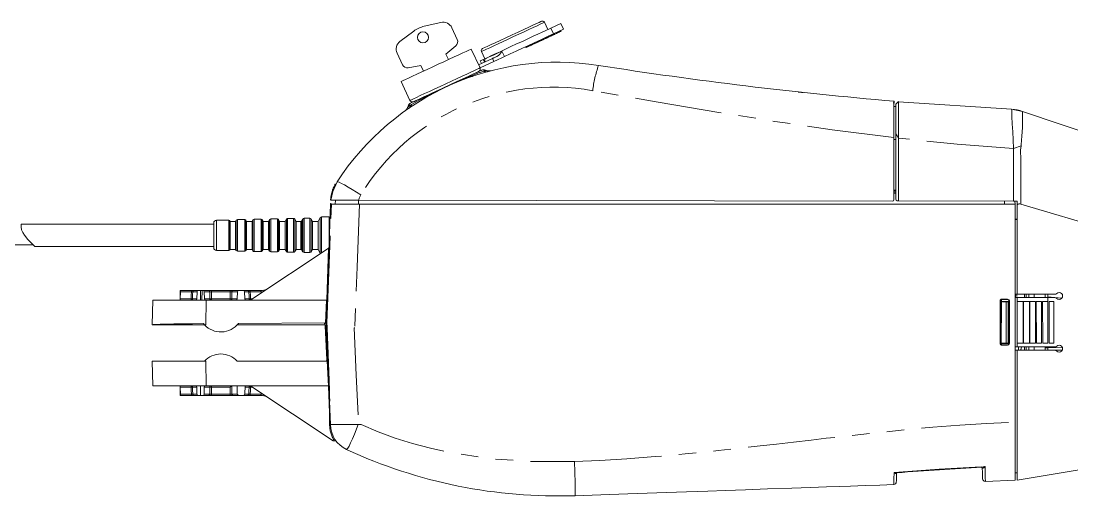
# Model space of a CAD drawing. Header units: millimetres. Extents: x 2 to 603, y 5 to 415.
# Drawn here: x 118.4 to 194.9, y 137.9 to 172.5 of the extents above; entities that cross this region are included whole.
import ezdxf

# ---------------------------------------------------------------- set-up
doc = ezdxf.new("R2010")
doc.units = ezdxf.units.MM
doc.linetypes.add('SLD-Durchgehend', pattern=[0])
doc.linetypes.add('SLD-Phantom', pattern=[12.7, 6.35, -1.27, 1.27, -1.27, 1.27, -1.27])

msp = doc.modelspace()

# ---------------------------------------------------------------- linework, layer by layer
at = {"color": 7, "linetype": 'SLD-Durchgehend', "lineweight": 15}
for p, q in [((147.7666, 172.134), (148.9923, 172.415)), ((156.775, 171.9007), (156.5308, 172.4268)), ((157.7192, 172.3388), (156.9991, 172.0047)), ((157.7192, 172.3388), (157.9128, 171.9215)), ((146.0074, 171.03), (147.0134, 171.7845)), ((149.7837, 172.0273), (150.1747, 171.1847)), ((156.9244, 171.3968), (156.8991, 171.4512)), ((156.938, 171.4692), (156.9632, 171.4148)), ((157.181, 171.5158), (157.1557, 171.5702)), ((157.1927, 171.5874), (157.9128, 171.9215)), ((157.1946, 171.5883), (157.2198, 171.5338)), ((157.4375, 171.6349), (157.4123, 171.6893)), ((157.5466, 171.6855), (157.5213, 171.7399)), ((157.6299, 171.7241), (157.6047, 171.7786)), ((157.739, 171.7747), (157.7137, 171.8292)), ((150.0683, 170.7094), (149.3506, 170.1095)), ((155.385, 170.6825), (155.3597, 170.7369)), ((155.3986, 170.755), (155.4238, 170.7005)), ((155.6415, 170.8015), (155.6163, 170.856)), ((155.6551, 170.874), (155.6804, 170.8196)), ((155.8981, 170.9206), (155.8728, 170.975)), ((155.9117, 170.9931), (155.937, 170.9386)), ((156.1547, 171.0396), (156.1294, 171.0941)), ((156.1683, 171.1121), (156.1935, 171.0577)), ((156.4112, 171.1587), (156.386, 171.2131)), ((156.4248, 171.2311), (156.4501, 171.1767)), ((156.6678, 171.2777), (156.6426, 171.3322)), ((156.668, 171.2778), (156.7067, 171.2958)), ((156.6814, 171.3502), (156.7067, 171.2958)), ((156.9246, 171.3969), (156.9632, 171.4148)), ((146.1834, 169.3328), (145.7924, 170.1754)), ((149.3506, 170.1095), (149.5358, 169.7104)), ((151.8346, 169.1013), (151.1948, 170.4801)), ((151.9408, 170.2971), (152.185, 169.771)), ((155.142, 170.6359), (155.1673, 170.5815)), ((147.5364, 169.2678), (146.6149, 169.1071)), ((147.7216, 168.8686), (147.5364, 169.2678)), ((152.7445, 169.7881), (151.7336, 169.319)), ((152.8455, 169.5704), (151.8346, 169.1013)), ((151.8493, 169.6153), (151.9419, 169.4157)), ((152.7445, 169.7881), (152.7453, 169.7885)), ((152.7445, 169.7881), (152.8455, 169.5704)), ((152.8463, 169.5708), (152.7453, 169.7885)), ((152.8455, 169.5704), (152.8463, 169.5708)), ((152.2972, 168.9244), (152.2467, 168.9429)), ((146.0969, 168.1148), (146.7366, 166.736)), ((146.5915, 166.319), (146.5583, 166.2284)), ((181.9452, 166.5264), (181.9622, 166.6758)), ((181.9845, 166.2809), (182.1185, 166.2832)), ((181.9853, 166.6828), (181.985, 166.534)), ((182.1185, 166.4713), (182.3201, 166.6449)), ((182.1185, 164.307), (182.1185, 166.4711)), ((182.3189, 166.6437), (182.3199, 166.6437)), ((182.3197, 166.6437), (182.3194, 166.6437)), ((182.323, 166.6464), (182.3196, 166.6435)), ((182.3202, 166.6436), (190.548, 166.0876)), ((191.3496, 165.9333), (190.5484, 166.0876)), ((190.5485, 166.0876), (190.5485, 166.0876)), ((182.1185, 159.5316), (182.1185, 164.307)), ((141.1537, 160.2488), (141.111, 160.2489)), ((141.3321, 160.6345), (141.2865, 160.6346)), ((182.1185, 159.9896), (181.9725, 159.9896)), ((181.9727, 160.0858), (182.1185, 160.0858)), ((181.9728, 160.171), (182.1185, 160.1748)), ((181.9729, 160.2042), (182.1185, 160.203)), ((182.0251, 160.2038), (181.9785, 160.1712)), ((140.9385, 158.6131), (140.9385, 159.2195)), ((140.9385, 159.2195), (140.9988, 159.2195)), ((141.3185, 159.473), (141.2985, 159.1858)), ((181.8713, 159.3955), (143.0098, 159.4698)), ((190.6872, 159.3872), (182.3185, 159.4311)), ((190.0421, 159.3906), (190.0422, 159.1858)), ((190.9585, 159.3858), (190.6872, 159.3872)), ((190.7844, 159.3867), (190.7985, 159.1858)), ((190.9585, 159.1317), (190.9585, 159.3858)), ((140.6559, 150.5214), (140.9585, 159.1858)), ((141.0082, 159.1858), (140.9585, 159.1858)), ((141.0082, 159.1858), (143.0476, 159.1858)), ((143.0476, 159.1858), (190.7985, 159.1858)), ((190.7985, 159.1858), (190.7985, 143.3002)), ((190.9585, 159.1317), (190.9585, 152.6133)), ((132.4385, 157.7258), (118.4186, 157.7258)), ((132.4385, 156.0058), (132.4385, 157.8058)), ((133.5345, 158.0058), (132.6385, 158.0058)), ((133.6385, 157.9258), (133.6211, 157.9558)), ((134.0385, 157.9258), (133.6385, 157.9258)), ((133.6385, 157.9258), (133.6385, 156.9058)), ((133.6385, 157.9258), (133.6385, 156.924)), ((134.0847, 158.0058), (134.0385, 157.9258)), ((134.0385, 157.9258), (134.0385, 156.9058)), ((134.0385, 157.9258), (134.0385, 156.924)), ((134.7057, 158.0558), (134.1713, 158.0558)), ((134.8385, 157.9258), (134.7923, 158.0058)), ((135.2385, 157.9258), (134.8385, 157.9258)), ((134.8385, 157.9258), (134.8385, 156.9058)), ((134.8385, 157.9258), (134.8385, 156.924)), ((135.302, 158.0358), (135.2385, 157.9258)), ((135.2385, 157.9258), (135.2385, 156.9058)), ((135.2385, 157.9258), (135.2385, 156.924)), ((135.8884, 158.0858), (135.3886, 158.0858)), ((136.0385, 157.9258), (135.975, 158.0358)), ((136.4385, 157.9258), (136.0385, 157.9258)), ((136.0385, 157.9258), (136.0385, 156.9058)), ((136.0385, 157.9258), (136.0385, 156.924)), ((136.5135, 158.0558), (136.4385, 157.9258)), ((136.4385, 157.9258), (136.4385, 156.9058)), ((136.4385, 157.9258), (136.4385, 156.924)), ((137.0768, 158.1058), (136.6001, 158.1058)), ((137.2385, 157.9258), (137.1634, 158.0558)), ((137.6385, 157.9258), (137.2385, 157.9258)), ((137.2385, 157.9258), (137.2385, 156.9058)), ((137.2385, 157.9258), (137.2385, 156.924)), ((137.7308, 158.0858), (137.6385, 157.9258)), ((137.6385, 157.9258), (137.6385, 156.9058)), ((137.6385, 157.9258), (137.6385, 156.924)), ((138.2595, 158.1358), (137.8174, 158.1358)), ((138.4385, 157.9258), (138.3461, 158.0858)), ((138.7807, 157.9258), (138.4385, 157.9258)), ((138.4385, 157.9258), (138.4385, 156.9058)), ((138.4385, 157.9258), (138.4385, 156.924)), ((138.9366, 158.0958), (138.8673, 157.9758)), ((139.4537, 158.1458), (139.0232, 158.1458)), ((139.6385, 157.9258), (139.5403, 158.0958)), ((140.0385, 157.9258), (139.6385, 157.9258)), ((139.6385, 157.9258), (139.6385, 156.9058)), ((139.6385, 157.9258), (139.6385, 156.924)), ((140.2001, 158.2058), (140.0385, 157.9258)), ((140.0385, 157.9258), (140.0385, 156.9058)), ((140.0385, 157.9258), (140.0385, 156.924)), ((140.8385, 158.2558), (140.2867, 158.2558)), ((140.8385, 158.2558), (140.8385, 156.9058)), ((140.8385, 158.2558), (140.8385, 156.9299)), ((140.9242, 158.2058), (140.8385, 158.2058)), ((190.7985, 158.0864), (190.9585, 158.0892)), ((133.6385, 156.924), (133.6385, 155.8858)), ((133.6385, 156.9058), (133.6385, 155.8858)), ((134.0385, 156.924), (134.0385, 155.8858)), ((134.0385, 156.9058), (134.0385, 155.8858)), ((134.8385, 156.924), (134.8385, 155.8858)), ((134.8385, 156.9058), (134.8385, 155.8858)), ((135.2385, 156.924), (135.2385, 155.8858)), ((135.2385, 156.9058), (135.2385, 155.8858)), ((136.0385, 156.924), (136.0385, 155.8858)), ((136.0385, 156.9058), (136.0385, 155.8858)), ((136.4385, 156.924), (136.4385, 155.8858)), ((136.4385, 156.9058), (136.4385, 155.8858)), ((137.2385, 156.924), (137.2385, 155.8858)), ((137.2385, 156.9058), (137.2385, 155.8858)), ((137.6385, 156.924), (137.6385, 155.8858)), ((137.6385, 156.9058), (137.6385, 155.8858)), ((138.4385, 156.924), (138.4385, 155.8858)), ((138.4385, 156.9058), (138.4385, 155.8858)), ((139.6385, 156.924), (139.6385, 155.8858)), ((139.6385, 156.9058), (139.6385, 155.8858)), ((140.0385, 156.924), (140.0385, 155.8858)), ((140.0385, 156.9058), (140.0385, 155.8858)), ((140.8385, 156.9299), (140.8385, 156.0235)), ((140.8385, 156.9058), (140.8385, 156.0235)), ((117.4385, 156.2058), (119.29, 156.2058)), ((119.4126, 156.0858), (132.4385, 156.0858)), ((132.6385, 155.8058), (133.5345, 155.8058)), ((133.6211, 155.8558), (133.6385, 155.8858)), ((133.6385, 155.8858), (134.0385, 155.8858)), ((134.0385, 155.8858), (134.0847, 155.8058)), ((134.1713, 155.7558), (134.7057, 155.7558)), ((134.7923, 155.8058), (134.8385, 155.8858)), ((134.8385, 155.8858), (135.2385, 155.8858)), ((135.2234, 152.2659), (140.7857, 155.9566)), ((135.2385, 155.8858), (135.302, 155.7758)), ((135.3886, 155.7258), (135.8884, 155.7258)), ((135.975, 155.7758), (136.0385, 155.8858)), ((136.0385, 155.8858), (136.4385, 155.8858)), ((136.4385, 155.8858), (136.5135, 155.7558)), ((136.6001, 155.7058), (137.0768, 155.7058)), ((137.1634, 155.7558), (137.2385, 155.8858)), ((137.2385, 155.8858), (137.6385, 155.8858)), ((137.6385, 155.8858), (137.7308, 155.7258)), ((137.8174, 155.6758), (138.2595, 155.6758)), ((138.3461, 155.7258), (138.4385, 155.8858)), ((138.4385, 155.8858), (138.7807, 155.8858)), ((138.8673, 155.8358), (138.9366, 155.7158)), ((139.0232, 155.6658), (139.4537, 155.6658)), ((139.5403, 155.7158), (139.6385, 155.8858)), ((139.6385, 155.8858), (140.0385, 155.8858)), ((140.0385, 155.8858), (140.2001, 155.6058)), ((130.0082, 152.8858), (129.9899, 152.1858)), ((130.0082, 152.8858), (130.0154, 152.8858)), ((130.0215, 152.7884), (130.0096, 152.2832)), ((130.0154, 152.8858), (130.8122, 152.8858)), ((131.0087, 152.8858), (130.8122, 152.8858)), ((131.0087, 152.8858), (131.3042, 152.8858)), ((131.2081, 152.2832), (131.2255, 152.7884)), ((131.309, 152.8858), (131.4833, 152.8858)), ((131.4833, 152.8858), (131.5909, 152.8858)), ((131.5909, 152.8858), (131.5821, 152.1858)), ((131.5909, 152.8858), (131.6635, 152.8858)), ((131.6635, 152.8858), (132.0633, 152.8858)), ((131.7587, 152.2832), (131.7532, 152.7884)), ((132.3025, 152.8858), (132.0633, 152.8858)), ((132.3025, 152.8858), (133.6144, 152.8858)), ((133.8537, 152.8858), (133.6144, 152.8858)), ((133.8537, 152.8858), (134.2534, 152.8858)), ((134.1583, 152.2832), (134.1638, 152.7884)), ((134.2534, 152.8858), (134.6092, 152.8858)), ((134.629, 152.8858), (134.9082, 152.8858)), ((134.7102, 152.2832), (134.6928, 152.7884)), ((135.1047, 152.8858), (134.9082, 152.8858)), ((135.1047, 152.8858), (135.881, 152.8858)), ((136.2798, 152.9688), (136.288, 152.9723)), ((190.7985, 152.6133), (190.9585, 152.6133)), ((190.9585, 152.3733), (190.7985, 152.3733)), ((190.8385, 152.3757), (190.8385, 152.6308)), ((190.9385, 152.5685), (190.9385, 152.4605)), ((193.7021, 152.6133), (190.9585, 152.6133)), ((190.9585, 152.3733), (190.9585, 152.0811)), ((190.9585, 152.3733), (193.7021, 152.3733)), ((191.4985, 152.3868), (191.4985, 152.636)), ((191.5985, 152.6236), (191.5985, 152.3932)), ((191.5985, 152.3733), (191.7985, 152.3733)), ((191.7985, 152.6133), (191.7985, 152.3733)), ((192.1985, 152.3733), (192.1985, 152.6133)), ((193.1985, 152.6133), (193.1985, 149.3666)), ((193.6964, 152.3733), (193.1985, 152.4149)), ((194.2051, 152.3308), (193.7074, 152.3724)), ((128.0056, 152.1858), (127.9585, 150.3858)), ((131.8845, 152.1858), (128.0056, 152.1858)), ((140.6175, 152.1858), (131.8845, 152.1858)), ((189.7385, 152.1258), (189.709, 152.126)), ((189.7385, 152.1258), (189.7385, 149.0258)), ((189.8001, 152.0836), (189.7887, 149.0361)), ((189.8184, 152.0832), (189.8001, 152.0836)), ((189.8001, 152.0836), (189.8061, 152.0776)), ((189.8184, 152.222), (189.8184, 152.0832)), ((189.8184, 152.0832), (190.3162, 152.0829)), ((190.2585, 152.2258), (189.8385, 152.2258)), ((190.1585, 152.0654), (190.2987, 152.0654)), ((190.1585, 149.0539), (190.1585, 152.0654)), ((190.3162, 152.0829), (190.2987, 152.0654)), ((190.3162, 152.0829), (190.3273, 149.037)), ((190.3585, 149.0258), (190.3585, 152.1258)), ((190.9585, 152.0811), (191.4031, 152.0837)), ((190.9585, 152.0811), (191.3985, 152.0819)), ((190.9585, 152.0811), (190.9585, 149.0563)), ((191.3985, 152.0819), (191.4031, 152.0837)), ((191.3985, 152.0819), (191.3985, 149.0555)), ((191.4206, 152.0838), (191.8433, 152.0846)), ((191.8433, 152.0846), (191.8478, 152.0864)), ((191.8433, 152.0846), (191.8433, 149.0527)), ((191.883, 152.0866), (192.2882, 152.0873)), ((192.2882, 152.0873), (192.2925, 152.089)), ((192.2882, 152.0873), (192.2882, 149.05)), ((192.3457, 152.0893), (192.733, 152.09)), ((192.733, 152.09), (192.7371, 152.0917)), ((192.733, 152.09), (192.733, 149.0472)), ((192.8085, 152.0921), (193.1779, 152.0927)), ((193.1779, 152.0927), (193.1779, 152.0943)), ((193.1779, 152.0927), (193.1779, 149.0445)), ((193.2756, 152.0949), (193.6179, 152.0955)), ((193.6179, 152.0955), (193.6243, 152.0969)), ((193.6179, 152.0955), (193.6179, 149.0417)), ((131.7692, 150.3858), (127.9585, 150.3858)), ((131.7692, 150.3858), (131.6902, 150.4779)), ((131.8703, 150.3858), (131.7692, 150.3858)), ((140.5445, 150.3858), (134.1477, 150.3858)), ((140.527, 150.5267), (134.2378, 150.492)), ((140.6742, 147.8474), (140.5618, 150.3031)), ((140.6741, 147.8504), (140.5631, 150.2911)), ((140.6091, 150.4846), (140.5856, 150.5082)), ((140.6091, 150.4846), (140.6107, 150.5273)), ((140.6107, 150.5273), (140.6561, 150.5273)), ((140.7452, 147.8504), (140.6271, 150.4318)), ((140.6421, 150.1274), (140.6559, 150.5214)), ((140.6427, 150.1274), (140.6421, 150.1274)), ((140.8817, 144.8238), (140.6427, 150.1274)), ((140.8817, 144.8238), (140.6559, 150.5214)), ((140.6559, 150.5214), (140.6827, 150.5214)), ((140.707, 150.1649), (140.7084, 150.1349)), ((142.6693, 150.1649), (142.7132, 150.1649)), ((189.7937, 149.0411), (189.7887, 149.0361)), ((189.7887, 149.0361), (189.8184, 149.0367)), ((190.3273, 149.037), (189.8184, 149.0367)), ((189.8184, 149.0367), (189.8184, 148.9296)), ((189.8385, 148.9258), (190.2585, 148.9258)), ((189.8385, 148.8968), (190.2585, 148.8977)), ((190.3104, 149.0539), (190.1585, 149.0539)), ((190.2585, 148.9258), (190.2585, 148.8977)), ((190.3273, 149.037), (190.3104, 149.0539)), ((190.7985, 148.7733), (190.9585, 148.7733)), ((190.9585, 148.5333), (190.7985, 148.5333)), ((190.9585, 149.0563), (190.9585, 148.7733)), ((190.9585, 149.0563), (191.4031, 149.0536)), ((190.9585, 149.0563), (191.3985, 149.0555)), ((193.7021, 148.7733), (190.9585, 148.7733)), ((190.9585, 148.5333), (190.9585, 143.3064)), ((190.9585, 148.5333), (193.7021, 148.5333)), ((191.0432, 148.5231), (191.0432, 148.7688)), ((191.2368, 148.6626), (191.2652, 148.7733)), ((191.3985, 149.0555), (191.4031, 149.0536)), ((191.4234, 149.0535), (191.8477, 149.0509)), ((191.4234, 149.0535), (191.8433, 149.0527)), ((191.4985, 148.5311), (191.4985, 148.7734)), ((191.5985, 148.7716), (191.5985, 148.5315)), ((191.7985, 148.7733), (191.7985, 148.5333)), ((191.8433, 149.0527), (191.8477, 149.0509)), ((191.8885, 149.0507), (192.2924, 149.0483)), ((191.8885, 149.0507), (192.2882, 149.05)), ((192.1985, 148.5333), (192.1985, 148.7733)), ((192.2882, 149.05), (192.2924, 149.0483)), ((192.3537, 149.0479), (192.737, 149.0456)), ((192.3537, 149.0479), (192.733, 149.0472)), ((192.733, 149.0472), (192.737, 149.0456)), ((192.819, 149.0451), (193.1779, 149.043)), ((192.819, 149.0451), (193.1779, 149.0445)), ((193.1779, 149.0445), (193.1779, 149.043)), ((193.1985, 148.7267), (193.1985, 148.7698)), ((194.2541, 148.7342), (193.1985, 148.7158)), ((193.1985, 148.7267), (193.1985, 148.5333)), ((193.2884, 149.0423), (193.624, 149.0403)), ((193.2884, 149.0423), (193.6179, 149.0417)), ((193.6179, 149.0417), (193.624, 149.0403)), ((127.9585, 147.7458), (128.0056, 145.9458)), ((131.7692, 147.7458), (127.9585, 147.7458)), ((131.8703, 147.7458), (131.7692, 147.7458)), ((140.6451, 147.7458), (134.1477, 147.7458)), ((140.7072, 147.7673), (140.7275, 147.7889)), ((131.8845, 145.9458), (128.0056, 145.9458)), ((129.9899, 145.9458), (130.0082, 145.2458)), ((130.0102, 145.8484), (130.022, 145.3432)), ((131.2212, 145.3432), (131.2038, 145.8484)), ((131.7559, 145.8484), (131.7511, 145.3432)), ((140.7355, 145.9458), (131.8845, 145.9458)), ((134.155, 145.9458), (134.1616, 145.3432)), ((134.7204, 145.9458), (134.6997, 145.3432)), ((135.2275, 145.8629), (141.1311, 141.9458)), ((130.0082, 145.2458), (130.0157, 145.2458)), ((130.8132, 145.2458), (130.0157, 145.2458)), ((130.8132, 145.2458), (131.0096, 145.2458)), ((131.2849, 145.2458), (131.0096, 145.2458)), ((131.3046, 145.2458), (131.4833, 145.2458)), ((131.4833, 145.2458), (131.6658, 145.2458)), ((132.0683, 145.2458), (131.6658, 145.2458)), ((132.0683, 145.2458), (132.3071, 145.2458)), ((133.6098, 145.2458), (132.3071, 145.2458)), ((133.6098, 145.2458), (133.8486, 145.2458)), ((134.2513, 145.2458), (133.8486, 145.2458)), ((134.2513, 145.2458), (134.6162, 145.2458)), ((134.9073, 145.2458), (134.6192, 145.2458)), ((134.9073, 145.2458), (135.1037, 145.2458)), ((135.881, 145.2458), (135.1037, 145.2458)), ((136.288, 145.1593), (136.2798, 145.1629)), ((140.9585, 143.1189), (140.8817, 144.8238)), ((140.8868, 144.8189), (140.8817, 144.8238)), ((190.7985, 143.3002), (190.7985, 139.0602)), ((190.9585, 143.3479), (190.9792, 143.3474)), ((190.9739, 143.3369), (190.9585, 143.3373)), ((190.9585, 143.3064), (190.9585, 139.0658)), ((142.9823, 143.1189), (140.9585, 143.1189)), ((142.9823, 143.1189), (143.1737, 143.1189)), ((141.1311, 141.9458), (141.2239, 141.9458)), ((141.3082, 141.9458), (141.2239, 141.9458)), ((190.7985, 139.6032), (190.9585, 139.6004)), ((190.9585, 139.0658), (195.6252, 139.8556)), ((190.7985, 139.0602), (188.6397, 138.9848))]:
    msp.add_line(p, q, dxfattribs=at)
at = {"color": 7, "linetype": 'SLD-Phantom', "lineweight": 0}
for p, q in [((157.1927, 171.5874), (156.9991, 172.0047)), ((153.4352, 170.329), (153.6204, 169.9299)), ((152.162, 169.5178), (152.0778, 169.6992)), ((181.9799, 163.8762), (182.1185, 163.8768)), ((191.238, 163.4334), (190.6922, 163.2243)), ((141.1277, 160.176), (141.0855, 160.1761)), ((141.3003, 160.5752), (141.2553, 160.5753)), ((142.988, 159.4698), (142.9883, 159.1858)), ((132.6385, 158.0058), (132.6385, 155.8058)), ((133.5345, 155.8058), (133.5345, 158.0058)), ((133.6211, 157.9558), (133.6211, 156.9058)), ((133.6211, 157.9558), (133.6211, 156.9245)), ((134.0847, 155.8058), (134.0847, 158.0058)), ((134.1713, 158.0558), (134.1713, 155.7558)), ((134.7057, 155.7558), (134.7057, 158.0558)), ((134.7923, 158.0058), (134.7923, 156.9058)), ((134.7923, 158.0058), (134.7923, 156.9254)), ((135.302, 155.7758), (135.302, 158.0358)), ((135.3886, 158.0858), (135.3886, 155.7258)), ((135.8884, 155.7258), (135.8884, 158.0858)), ((135.975, 158.0358), (135.975, 156.9058)), ((135.975, 158.0358), (135.975, 156.9259)), ((136.5135, 155.7558), (136.5135, 158.0558)), ((136.6001, 158.1058), (136.6001, 155.7058)), ((137.0768, 155.7058), (137.0768, 158.1058)), ((137.1634, 158.0558), (137.1634, 156.9058)), ((137.1634, 158.0558), (137.1634, 156.9263)), ((137.7308, 155.7258), (137.7308, 158.0858)), ((137.8174, 158.1358), (137.8174, 155.6758)), ((138.2595, 155.6758), (138.2595, 158.1358)), ((138.3461, 158.0858), (138.3461, 156.9058)), ((138.3461, 158.0858), (138.3461, 156.9268)), ((138.7807, 156.9058), (138.7807, 157.9258)), ((138.7807, 156.924), (138.7807, 157.9258)), ((138.8673, 157.9758), (138.8673, 156.9058)), ((138.8673, 157.9758), (138.8673, 156.9249)), ((138.9366, 155.7158), (138.9366, 158.0958)), ((139.0232, 158.1458), (139.0232, 155.6658)), ((139.4537, 155.6658), (139.4537, 158.1458)), ((139.5403, 158.0958), (139.5403, 156.9058)), ((139.5403, 158.0958), (139.5403, 156.927)), ((140.2001, 155.6058), (140.2001, 158.2058)), ((140.2867, 158.2558), (140.2867, 155.6256)), ((190.7985, 158.0513), (190.9585, 158.0512)), ((133.6211, 156.9245), (133.6211, 155.8558)), ((133.6211, 156.9058), (133.6211, 155.8558)), ((134.7923, 156.9254), (134.7923, 155.8058)), ((134.7923, 156.9058), (134.7923, 155.8058)), ((135.975, 156.9259), (135.975, 155.7758)), ((135.975, 156.9058), (135.975, 155.7758)), ((137.1634, 156.9263), (137.1634, 155.7558)), ((137.1634, 156.9058), (137.1634, 155.7558)), ((138.3461, 156.9268), (138.3461, 155.7258)), ((138.3461, 156.9058), (138.3461, 155.7258)), ((138.7807, 155.8858), (138.7807, 156.924)), ((138.7807, 155.8858), (138.7807, 156.9058)), ((138.8673, 156.9249), (138.8673, 155.8358)), ((138.8673, 156.9058), (138.8673, 155.8358)), ((139.5403, 156.927), (139.5403, 155.7158)), ((139.5403, 156.9058), (139.5403, 155.7158)), ((140.6765, 152.2051), (140.8082, 155.9752)), ((130.8122, 152.7884), (130.0215, 152.7884)), ((130.8122, 152.7884), (130.8122, 152.8858)), ((131.2066, 152.7884), (130.9105, 152.7884)), ((131.4833, 152.8858), (131.4742, 152.1858)), ((132.1498, 152.7884), (131.7532, 152.7884)), ((133.6475, 152.7884), (132.2695, 152.7884)), ((134.1638, 152.7884), (133.7671, 152.7884)), ((135.0065, 152.7884), (134.6993, 152.7884)), ((135.1047, 152.8858), (135.1047, 152.7884)), ((135.881, 152.7884), (135.1047, 152.7884)), ((135.881, 152.8858), (135.881, 152.7884)), ((136.2798, 152.9688), (136.2805, 152.9674)), ((193.002, 152.3733), (193.002, 152.6133)), ((130.0096, 152.2832), (130.8013, 152.2832)), ((130.8013, 152.2832), (130.8013, 152.1858)), ((130.8994, 152.2832), (131.2031, 152.2832)), ((131.7587, 152.2832), (132.1558, 152.2832)), ((131.8845, 152.1858), (131.8703, 150.3858)), ((132.275, 152.2832), (133.6419, 152.2832)), ((133.7611, 152.2832), (134.1583, 152.2832)), ((134.7288, 152.2832), (135.0175, 152.2832)), ((135.1156, 152.2074), (135.1156, 152.2832)), ((135.1156, 152.2832), (135.2494, 152.2832)), ((135.2234, 152.2659), (135.2236, 152.1858)), ((140.5856, 150.5082), (140.6443, 152.1895)), ((189.8385, 152.2258), (189.8385, 152.2551)), ((190.2585, 152.2258), (190.2585, 152.2542)), ((190.3585, 152.1258), (190.3864, 152.126)), ((140.5063, 150.4813), (140.527, 150.5267)), ((140.6271, 150.4318), (140.5631, 150.2911)), ((189.7385, 149.0258), (189.709, 149.026)), ((189.8385, 148.9258), (189.8385, 148.8968)), ((190.3585, 149.0258), (190.3865, 149.026)), ((193.002, 148.7058), (193.0133, 148.7733)), ((193.002, 148.5333), (193.002, 148.7058)), ((194.2429, 148.5506), (193.2234, 148.5333)), ((131.8845, 145.9458), (131.8703, 147.7458)), ((140.6741, 147.8504), (140.7452, 147.8504)), ((140.7899, 145.9297), (140.7072, 147.7673)), ((130.8023, 145.8484), (130.0102, 145.8484)), ((130.8023, 145.9458), (130.8023, 145.8484)), ((131.1852, 145.8484), (130.9004, 145.8484)), ((131.4833, 145.2458), (131.4742, 145.9458)), ((132.1609, 145.8484), (131.7559, 145.8484)), ((133.6371, 145.8484), (132.2798, 145.8484)), ((135.0165, 145.8484), (134.7202, 145.8484)), ((135.1146, 145.8484), (135.1146, 145.9227)), ((135.2494, 145.8484), (135.1146, 145.8484)), ((135.2278, 145.9458), (135.2275, 145.8629)), ((140.8821, 143.9664), (140.7938, 145.9263)), ((130.022, 145.3432), (130.8132, 145.3432)), ((130.8132, 145.2458), (130.8132, 145.3432)), ((130.9114, 145.3432), (131.2157, 145.3432)), ((131.7511, 145.3432), (132.1549, 145.3432)), ((132.2743, 145.3432), (133.6427, 145.3432)), ((133.7621, 145.3432), (134.1616, 145.3432)), ((134.7179, 145.3432), (135.0055, 145.3432)), ((135.1037, 145.3432), (135.1037, 145.2458)), ((135.1037, 145.3432), (135.881, 145.3432)), ((135.881, 145.3432), (135.881, 145.2458)), ((136.2805, 145.1642), (136.2798, 145.1629)), ((140.8821, 143.1235), (140.8821, 143.9664)), ((188.3758, 140.0168), (188.3522, 140.0146))]:
    msp.add_line(p, q, dxfattribs=at)
at = {"color": 7, "linetype": 'SLD-Phantom', "lineweight": 0, "flags": 128}
for points in [[(156.5308, 172.4268), (156.5303, 172.4266), (156.4891, 172.4074), (156.383, 172.3582), (156.2152, 172.2804), (155.9904, 172.1761), (155.7152, 172.0484), (155.3974, 171.9009), (155.0462, 171.7379), (154.6716, 171.5642), (154.2846, 171.3846), (153.8961, 171.2043), (153.5174, 171.0286), (153.1594, 170.8625), (152.8323, 170.7108), (152.5456, 170.5777), (152.3076, 170.4673), (152.125, 170.3826), (152.0031, 170.326), (151.9455, 170.2993), (151.9408, 170.2971)], [(152.0778, 169.6992), (152.1865, 169.7497), (152.3152, 169.8094), (152.4629, 169.8779), (152.6282, 169.9546), (152.8098, 170.0389), (153.0059, 170.1299), (153.215, 170.2269), (153.4352, 170.329)], [(151.8346, 169.1013), (151.8255, 169.0971), (151.7573, 169.0655), (151.6242, 169.0037), (151.4297, 168.9135), (151.1788, 168.7971), (150.8782, 168.6576), (150.5358, 168.4987), (150.1605, 168.3246), (149.7623, 168.1398), (149.3515, 167.9492), (148.939, 167.7578), (148.5356, 167.5707), (148.1519, 167.3926), (147.798, 167.2284), (147.4832, 167.0824), (147.2157, 166.9582), (147.0026, 166.8594), (146.8494, 166.7883), (146.7603, 166.7469), (146.7366, 166.736)], [(152.2467, 168.9429), (152.2365, 168.9382), (152.2059, 168.924), (152.1551, 168.9004), (152.0845, 168.8677)], [(146.8473, 166.4377), (147.292, 166.6858), (147.7315, 166.9212)], [(181.9803, 164.0308), (177.4889, 164.6019), (173.3156, 165.2101), (169.2238, 165.8603), (164.8001, 166.6062), (160.0444, 167.4437)], [(146.8473, 166.4377), (146.7363, 166.3862), (146.6562, 166.349), (146.6077, 166.3265), (146.5915, 166.319)], [(190.692, 163.2243), (190.692, 163.2243), (190.6677, 163.8596), (190.6277, 164.4483), (190.5851, 165.0411), (190.5774, 165.5738), (190.5739, 165.8285), (190.5621, 165.9993), (190.5481, 166.0876), (190.5481, 166.0876)], [(190.6921, 163.2243), (186.5743, 163.5476), (182.3138, 163.9816)], [(191.238, 163.4334), (191.2209, 163.2556), (191.2047, 163.1342), (191.2047, 163.1342)], [(143.1457, 159.8544), (142.5336, 160.2396), (142.2337, 160.4194), (141.9635, 160.5743), (141.7405, 160.6942), (141.5766, 160.7727), (141.4359, 160.8069)], [(143.1457, 159.8544), (143.0396, 159.6114), (143.0098, 159.4698)], [(140.6827, 150.5214), (140.8458, 154.8026), (141.0082, 159.1858)], [(143.0476, 159.1858), (142.8792, 154.5797), (142.7132, 150.1649)], [(130.8013, 152.2832), (130.8068, 152.5377), (130.8122, 152.7884)], [(130.9105, 152.7884), (130.9061, 152.5885), (130.8994, 152.2832)], [(132.1558, 152.2832), (132.1528, 152.5377), (132.1498, 152.7884)], [(132.2695, 152.7884), (132.2702, 152.8076), (132.2722, 152.8259), (132.2753, 152.8427), (132.2794, 152.8574), (132.2844, 152.8695), (132.2901, 152.8785), (132.2962, 152.884), (132.3025, 152.8858)], [(132.2695, 152.7884), (132.2716, 152.5885), (132.275, 152.2832)], [(133.6475, 152.7884), (133.6467, 152.8076), (133.6447, 152.8259), (133.6416, 152.8427), (133.6375, 152.8574), (133.6325, 152.8695), (133.6269, 152.8785), (133.6208, 152.884), (133.6144, 152.8858)], [(133.6419, 152.2832), (133.6441, 152.4831), (133.6475, 152.7884)], [(133.7671, 152.7884), (133.7641, 152.5369), (133.7611, 152.2832)], [(135.0175, 152.2832), (135.0131, 152.4831), (135.0065, 152.7884)], [(135.1047, 152.7884), (135.1101, 152.5377), (135.1156, 152.2832)], [(132.2424, 152.1858), (132.2487, 152.1877), (132.2547, 152.1932), (132.2602, 152.2021), (132.2651, 152.2142), (132.2692, 152.2289), (132.2723, 152.2457), (132.2742, 152.2641), (132.275, 152.2832)], [(133.6745, 152.1858), (133.6683, 152.1877), (133.6623, 152.1932), (133.6567, 152.2021), (133.6518, 152.2142), (133.6477, 152.2289), (133.6447, 152.2457), (133.6427, 152.2641), (133.6419, 152.2832)], [(142.6693, 150.1649), (142.8225, 146.7168), (142.9823, 143.1189)], [(130.8132, 145.3432), (130.8078, 145.5939), (130.8023, 145.8484)], [(130.9004, 145.8484), (130.9047, 145.6485), (130.9114, 145.3432)], [(132.1549, 145.3432), (132.1579, 145.5939), (132.1609, 145.8484)], [(132.2798, 145.8484), (132.279, 145.8676), (132.2771, 145.8859), (132.2741, 145.9027), (132.27, 145.9174), (132.2652, 145.9295), (132.2596, 145.9385), (132.2537, 145.944), (132.2475, 145.9458)], [(132.2798, 145.8484), (132.2776, 145.6485), (132.2743, 145.3432)], [(133.6427, 145.3432), (133.6405, 145.5431), (133.6371, 145.8484)], [(133.7549, 145.9447), (133.7591, 145.5939), (133.7621, 145.3432)], [(135.0055, 145.3432), (135.0099, 145.5431), (135.0165, 145.8484)], [(135.1146, 145.8484), (135.1091, 145.5939), (135.1037, 145.3432)], [(132.3071, 145.2458), (132.3008, 145.2477), (132.2947, 145.2532), (132.2891, 145.2621), (132.2842, 145.2742), (132.2801, 145.2889), (132.277, 145.3057), (132.275, 145.3241), (132.2743, 145.3432)], [(133.6098, 145.2458), (133.6161, 145.2477), (133.6222, 145.2532), (133.6278, 145.2621), (133.6328, 145.2742), (133.6368, 145.2889), (133.6399, 145.3057), (133.6419, 145.3241), (133.6427, 145.3432)], [(158.7116, 140.427), (160.5624, 140.5097), (162.5221, 140.6296), (164.5907, 140.7868), (166.7683, 140.9814), (168.3048, 141.135), (169.1739, 141.2265), (170.1196, 141.3286), (171.1421, 141.4413), (172.2413, 141.5647), (173.4172, 141.6988), (174.6698, 141.8435), (175.9488, 141.9921), (177.0566, 142.1201), (178.7585, 142.314), (180.8317, 142.54), (182.7511, 142.7353), (184.8203, 142.9251), (186.7796, 143.0801), (188.7164, 143.2026), (190.7985, 143.3002)], [(142.9613, 143.1189), (142.6891, 142.4238), (142.5451, 142.0792), (142.415, 141.7862), (142.305, 141.5596), (142.2159, 141.4009), (142.1183, 141.3039), (142.1183, 141.3039)], [(143.1754, 143.1224), (144.411, 142.5986), (145.6667, 142.1372), (146.9277, 141.7395), (148.2251, 141.393), (149.5589, 141.0976), (152.46, 140.6472), (155.511, 140.4237), (158.7116, 140.427)], [(181.9886, 139.6374), (185.2777, 139.8671), (188.614, 140.0701)], [(188.614, 140.0701), (188.6132, 140.069), (188.5375, 139.9815), (188.4757, 139.9371), (188.4381, 139.9318), (188.4195, 139.9472), (188.4152, 139.9575), (188.4118, 139.9813)], [(188.614, 140.0701), (188.617, 139.9543), (188.6279, 139.5213), (188.6356, 139.2035), (188.6391, 139.0411), (188.6397, 138.9848), (188.6397, 138.9848)], [(181.9616, 138.7516), (181.9616, 138.7516), (181.9652, 138.8101), (181.9713, 138.9899), (181.9756, 139.1403), (181.9886, 139.6374)], [(182.1712, 139.584), (182.1668, 139.5596), (182.1627, 139.5517), (182.1421, 139.5383), (182.0988, 139.5468), (182.0303, 139.5952), (181.9894, 139.6364), (181.9886, 139.6374)]]:
    msp.add_lwpolyline(points, dxfattribs=at)
at = {"color": 7, "linetype": 'SLD-Durchgehend', "lineweight": 15, "flags": 128}
for points in [[(156.3184, 172.5046), (156.2727, 172.4834), (156.1415, 172.4226), (155.9399, 172.329), (155.6887, 172.2124), (155.3867, 172.0723), (155.0224, 171.9033), (154.609, 171.7115), (154.1685, 171.5071), (153.728, 171.3027), (153.3146, 171.1109), (152.9503, 170.9419), (152.6483, 170.8018)], [(156.9991, 172.0047), (156.8475, 171.9344), (156.6365, 171.8364), (156.3712, 171.7133), (156.0583, 171.5682), (155.7057, 171.4046), (155.3223, 171.2267), (154.9177, 171.039), (154.5021, 170.8461), (154.086, 170.653), (153.6797, 170.4645), (153.2936, 170.2854), (152.9373, 170.1201), (152.6198, 169.9728), (152.3491, 169.8472), (152.132, 169.7464), (151.974, 169.6731), (151.879, 169.629), (151.8493, 169.6153)], [(153.6204, 169.9299), (154.0409, 170.125), (154.4796, 170.3286), (154.9237, 170.5346), (155.3607, 170.7374), (155.7781, 170.9311), (156.1641, 171.1101), (156.5075, 171.2695), (156.7987, 171.4046), (157.0292, 171.5116), (157.1927, 171.5874)], [(156.9632, 171.4148), (156.9715, 171.4186), (156.9951, 171.4296), (157.0304, 171.446), (157.0721, 171.4653), (157.1138, 171.4846), (157.1491, 171.501)], [(157.1491, 171.501), (157.1727, 171.512), (157.181, 171.5158)], [(157.181, 171.5158), (157.1811, 171.5159), (157.2198, 171.5338)], [(157.2198, 171.5338), (157.2281, 171.5377), (157.2517, 171.5486), (157.287, 171.565), (157.3287, 171.5844), (157.3703, 171.6037), (157.4056, 171.6201), (157.4292, 171.631), (157.4375, 171.6349), (157.4375, 171.6349)], [(157.4375, 171.6349), (157.4377, 171.6349), (157.4794, 171.6543), (157.5147, 171.6707)], [(157.5147, 171.6707), (157.5383, 171.6816), (157.5466, 171.6855)], [(157.5466, 171.6855), (157.5628, 171.693), (157.5981, 171.7093)], [(157.5981, 171.7093), (157.6217, 171.7203), (157.6299, 171.7241)], [(157.6299, 171.7241), (157.6301, 171.7242), (157.6718, 171.7436), (157.7071, 171.7599), (157.7307, 171.7709), (157.739, 171.7747)], [(152.6483, 170.8018), (152.3971, 170.6852), (152.1955, 170.5917), (152.0643, 170.5308), (152.0186, 170.5096)], [(155.3531, 170.6677), (155.3767, 170.6787), (155.385, 170.6825)], [(155.4238, 170.7005), (155.4321, 170.7044), (155.4557, 170.7153), (155.491, 170.7317), (155.5327, 170.751), (155.5743, 170.7704), (155.6096, 170.7868)], [(155.6096, 170.7868), (155.6332, 170.7977), (155.6415, 170.8015)], [(155.6415, 170.8015), (155.6705, 170.815), (155.6804, 170.8196)], [(155.6804, 170.8196), (155.6887, 170.8234), (155.7123, 170.8344), (155.7476, 170.8508), (155.7892, 170.8701), (155.8309, 170.8894), (155.8662, 170.9058)], [(155.8662, 170.9058), (155.8898, 170.9167), (155.8981, 170.9206)], [(155.8981, 170.9206), (155.9271, 170.9341), (155.937, 170.9386)], [(155.937, 170.9386), (155.9452, 170.9425), (155.9688, 170.9534), (156.0042, 170.9698), (156.0458, 170.9891), (156.0875, 171.0085), (156.1228, 171.0248)], [(156.1228, 171.0248), (156.1464, 171.0358), (156.1547, 171.0396)], [(156.1547, 171.0396), (156.1837, 171.0531), (156.1935, 171.0577)], [(156.1935, 171.0577), (156.2018, 171.0615), (156.2254, 171.0725), (156.2607, 171.0888), (156.3024, 171.1082), (156.344, 171.1275), (156.3794, 171.1439)], [(156.3794, 171.1439), (156.403, 171.1548), (156.4112, 171.1587)], [(156.4114, 171.1588), (156.4403, 171.1721), (156.4501, 171.1767)], [(156.4501, 171.1767), (156.4584, 171.1806), (156.482, 171.1915), (156.5173, 171.2079), (156.559, 171.2272), (156.6006, 171.2465), (156.6359, 171.2629)], [(156.6359, 171.2629), (156.6595, 171.2739), (156.6678, 171.2777)], [(156.7067, 171.2958), (156.715, 171.2996), (156.7386, 171.3106), (156.7739, 171.3269), (156.8155, 171.3463), (156.8572, 171.3656), (156.8925, 171.382)], [(156.8925, 171.382), (156.9161, 171.3929), (156.9244, 171.3968)], [(151.1948, 170.4801), (151.1902, 170.478), (151.1325, 170.4512), (151.0105, 170.3946), (150.8272, 170.3096), (150.5874, 170.1983), (150.2974, 170.0637), (149.9645, 169.9093), (149.5975, 169.739), (149.2059, 169.5573), (148.7997, 169.3689), (148.3896, 169.1786), (147.9861, 168.9913), (147.5997, 168.8121), (147.2404, 168.6453), (146.9175, 168.4955), (146.6393, 168.3665), (146.4131, 168.2615), (146.2448, 168.1834), (146.1386, 168.1341), (146.0974, 168.115), (146.0969, 168.1148)], [(152.7453, 169.7885), (152.7796, 169.8044), (152.8155, 169.821), (152.853, 169.8385), (152.892, 169.8565), (152.9322, 169.8752), (152.9736, 169.8944), (153.0159, 169.914), (153.0591, 169.9341)], [(152.8463, 169.5708), (152.9282, 169.6087), (153.0181, 169.6505), (153.1145, 169.6952), (153.2152, 169.7419), (153.3182, 169.7897), (153.4215, 169.8376), (153.5229, 169.8847), (153.6204, 169.9299)], [(155.1673, 170.5815), (155.1755, 170.5853), (155.1991, 170.5963), (155.2344, 170.6127), (155.2761, 170.632), (155.3178, 170.6513), (155.3531, 170.6677)], [(152.0778, 169.6992), (152.1852, 169.6129), (152.2107, 169.5705), (152.2025, 169.5366)], [(147.8169, 167.0167), (148.1878, 167.1888), (148.5896, 167.3752), (149.079, 167.6023), (149.7467, 167.9121), (150.1587, 168.1033), (150.5472, 168.2835), (151.0194, 168.5026)], [(151.0194, 168.5026), (151.3107, 168.6378), (151.5531, 168.7503), (151.7405, 168.8372), (151.8681, 168.8964), (151.9327, 168.9264), (151.9408, 168.9301)], [(151.0829, 168.5321), (151.3206, 168.6424), (151.5426, 168.7454), (151.6871, 168.8124), (151.7373, 168.8357)], [(146.7987, 166.5443), (146.8078, 166.5485), (146.8796, 166.5818), (147.0214, 166.6476), (147.229, 166.7439), (147.4967, 166.8681), (147.8169, 167.0167)], [(147.0022, 166.6387), (147.0524, 166.662), (147.197, 166.7291), (147.419, 166.8321), (147.6956, 166.9605)], [(147.6956, 166.9605), (148.0282, 167.1148), (148.4294, 167.3009), (148.6356, 167.3966)], [(175.3632, 167.3084), (175.2439, 167.3212), (175.138, 167.3326), (175.0577, 167.3412), (175.0122, 167.3462), (175.0036, 167.3471)], [(181.9853, 166.6828), (181.9852, 166.6332), (181.9849, 166.4876), (181.9844, 166.2488), (181.9838, 165.9249), (181.983, 165.5232), (181.9822, 165.0568), (181.9812, 164.5603), (181.9802, 164.0291)], [(182.3202, 166.6439), (182.3203, 166.5953), (182.32, 166.4516), (182.3192, 166.2159), (182.3179, 165.8943), (182.3162, 165.4999), (182.3141, 165.0399), (182.3117, 164.5294), (182.3091, 163.9808)], [(202.8714, 162.0337), (197.04, 164.0075), (191.3492, 165.9336)], [(181.9802, 164.0308), (181.9759, 161.7883), (181.9715, 159.4953)], [(182.1185, 164.307), (182.2155, 164.1509), (182.3116, 163.9814)], [(182.3184, 163.9807), (182.3184, 161.7214), (182.3185, 159.4311)], [(140.9789, 159.4735), (141.1063, 160.1114), (141.4359, 160.8069)], [(143.0099, 159.4698), (142.3431, 159.471), (141.7478, 159.4722), (141.2947, 159.473), (141.0315, 159.4735), (140.9766, 159.4736)], [(182.3184, 159.4311), (182.2679, 159.4313), (182.2179, 159.4316)], [(191.2232, 159.1871), (197.4585, 157.3331), (202.6208, 155.7982)], [(118.4186, 157.7195), (118.4193, 157.7246), (118.4104, 157.6646), (118.4095, 157.5193), (118.4512, 157.3161), (118.5369, 157.1137), (118.6549, 156.9204)], [(118.6549, 156.9204), (118.9132, 156.5995), (119.1777, 156.3245), (119.3213, 156.1829), (119.3959, 156.1085), (119.4151, 156.0864), (119.3811, 156.1153), (119.3058, 156.1838), (119.2825, 156.2058)], [(189.709, 152.126), (189.709, 150.5752), (189.709, 149.026)], [(189.7385, 152.1258), (189.7458, 152.1642), (189.7677, 152.1965)], [(189.7677, 152.1965), (189.8, 152.2185), (189.8385, 152.2258)], [(189.7937, 149.0411), (189.798, 149.9951), (189.8022, 151.0357), (189.8061, 152.0776)], [(189.8061, 152.0776), (189.8913, 152.0747), (189.9766, 152.0717), (190.0675, 152.0686), (190.1585, 152.0654)], [(190.2585, 152.2542), (190.155, 152.2544), (190.0489, 152.2546), (189.8385, 152.2551)], [(190.2585, 152.2258), (190.2969, 152.2185), (190.3293, 152.1964)], [(190.3104, 149.0539), (190.3092, 149.3317), (190.3046, 150.4439), (190.3015, 151.2543), (190.2987, 152.0654)], [(190.3293, 152.1964), (190.3512, 152.1641), (190.3585, 152.1258)], [(190.3865, 149.026), (190.3864, 150.5657), (190.3864, 152.126)], [(191.4031, 152.0837), (191.4031, 152.0818), (191.4031, 149.0658), (191.4031, 149.0536)], [(191.4206, 152.0838), (191.6343, 152.0851), (191.8478, 152.0864)], [(191.4234, 149.0535), (191.4234, 149.0658), (191.4206, 152.0817), (191.4206, 152.0838)], [(191.8478, 152.0864), (191.8478, 152.0802), (191.8477, 149.0658), (191.8477, 149.0509)], [(191.883, 152.0866), (192.0878, 152.0878), (192.2925, 152.089)], [(191.8885, 149.0507), (191.8885, 149.0658), (191.883, 152.0801), (191.883, 152.0866)], [(192.2925, 152.089), (192.2925, 152.0787), (192.2924, 149.0658), (192.2924, 149.0483)], [(192.3457, 152.0893), (192.5415, 152.0905), (192.7371, 152.0917)], [(192.3537, 149.0479), (192.3537, 149.0658), (192.3457, 152.0785), (192.3457, 152.0893)], [(192.7371, 152.0917), (192.7371, 152.0771), (192.737, 149.0658), (192.737, 149.0456)], [(192.8085, 152.0921), (192.9934, 152.0932), (193.1779, 152.0943)], [(192.819, 149.0451), (192.8189, 149.0658), (192.8086, 152.0769), (192.8085, 152.0921)], [(193.2756, 152.0949), (193.4502, 152.0959), (193.6243, 152.0969)], [(193.2884, 149.0423), (193.2883, 149.0658), (193.2757, 152.0753), (193.2756, 152.0949)], [(193.6243, 152.0969), (193.6243, 152.0741), (193.624, 149.0658), (193.624, 149.0403)], [(140.7122, 150.1649), (140.7773, 148.2565), (140.8401, 146.3563), (140.8646, 145.5818), (140.8765, 145.1945), (140.8868, 144.8189)], [(189.7676, 148.9553), (189.7458, 148.9875), (189.7385, 149.0258)], [(189.8385, 148.9258), (189.8, 148.9332), (189.7676, 148.9553)], [(190.1585, 149.0539), (190.0673, 149.0507), (189.9761, 149.0475), (189.8849, 149.0443), (189.7937, 149.0411)], [(190.3293, 148.9552), (190.2969, 148.9332), (190.2585, 148.9258)], [(190.3585, 149.0258), (190.3512, 148.9875), (190.3293, 148.9552)], [(191.2001, 148.5333), (191.2205, 148.5707), (191.2332, 148.6149)], [(141.3082, 141.9458), (141.3464, 141.9321), (141.356, 141.9221), (141.3563, 141.9217)], [(182.1712, 139.584), (182.1605, 139.1741), (182.1561, 139.0051), (182.1545, 138.9463)], [(188.3691, 140.0131), (188.3682, 140.013), (188.3894, 140.0038), (188.4123, 139.9752), (188.4122, 139.9763)], [(188.4328, 139.1795), (188.4314, 139.2311), (188.4273, 139.3893), (188.4208, 139.6367), (188.4118, 139.9813)], [(181.9616, 138.7516), (180.9533, 138.7164), (179.8844, 138.6791), (178.8092, 138.6416), (178.0313, 138.6144), (177.0602, 138.5805), (175.8959, 138.5398), (174.5552, 138.493), (172.7829, 138.4311), (171.172, 138.3749), (169.7223, 138.3242), (168.4339, 138.2792), (166.8731, 138.2247), (164.705, 138.149), (162.612, 138.0759), (160.6314, 138.0068), (158.7631, 137.9415)]]:
    msp.add_lwpolyline(points, dxfattribs=at)
at = {"color": 7, "linetype": 'SLD-Durchgehend', "lineweight": 15}
msp.add_circle((147.6831, 171.3275), 0.4, dxfattribs=at)
for centre, radius, start, end in [((149.1487, 171.7327), 0.7, 24.890526, 102.908933), ((156.3857, 172.3595), 0.16, 24.890526, 114.890526), ((148.2134, 170.1846), 2, 102.908933, 126.872118), ((146.4274, 170.47), 0.7, 126.872118, 204.890526), ((149.8118, 171.0163), 0.4, 309.890526, 24.890526), ((152.086, 170.3645), 0.16, 114.890526, 204.890526), ((152.5107, 170.8328), 1.0529, 301.391911, 331.414175), ((157.482, 150.3927), 19.1294, 81.02683, 147.015659), ((146.5462, 169.5011), 0.4, 204.890526, 279.890526), ((207.2572, 465.6162), 299.9998, 261.026831, 265.167689), ((151.6532, 169.0172), 0.2, 294.890526, 24.890526), ((152.1092, 168.5673), 0.4, 69.890526, 114.890526), ((152.5099, 169.4147), 0.5317, 246.627089, 285.521662), ((146.0051, 166.4194), 0.5829, 305.54123, 340.941165), ((146.9671, 166.1814), 0.4, 114.890526, 159.890526), ((146.918, 166.8201), 0.2, 204.890526, 294.890526), ((190.3874, 163.0919), 3, 71.29215, 86.921315), ((190.3953, 163.1388), 2.9528, 71.155054, 86.980418), ((190.3874, 163.0919), 3, 71.294233, 86.877242), ((143.8685, 159.2281), 2.94, 161.189846, 175.208109), ((143.9132, 159.2122), 2.9875, 159.714495, 161.177453), ((143.8685, 159.2281), 2.94, 152.728204, 159.711563), ((143.8342, 159.2462), 2.9013, 151.420897, 152.736453), ((181.8715, 159.4955), 0.1, 269.890626, 359.890381), ((182.2185, 159.5316), 0.1, 180.001725, 269.699097), ((191.146, 158.8958), 0.3014, 75.158426, 128.478126), ((132.6385, 157.8058), 0.2, 90, 180), ((133.5345, 157.9058), 0.1, 30, 90), ((134.1713, 157.9558), 0.1, 90, 150), ((134.7057, 157.9558), 0.1, 30, 90), ((135.3886, 157.9858), 0.1, 90, 150), ((135.8884, 157.9858), 0.1, 30, 90), ((136.6001, 158.0058), 0.1, 90, 150), ((137.0768, 158.0058), 0.1, 30, 90), ((137.8174, 158.0358), 0.1, 90, 150), ((138.2595, 158.0358), 0.1, 30, 90), ((138.7807, 158.0258), 0.1, 270, 330), ((139.0232, 158.0458), 0.1, 90, 150), ((139.4537, 158.0458), 0.1, 30, 90), ((140.2867, 158.1558), 0.1, 90, 150), ((132.6385, 156.0058), 0.2, 180, 270), ((133.5345, 155.9058), 0.1, 270, 330), ((134.1713, 155.8558), 0.1, 210, 270), ((134.7057, 155.8558), 0.1, 270, 330), ((135.3886, 155.8258), 0.1, 210, 270), ((135.8884, 155.8258), 0.1, 270, 330), ((136.6001, 155.8058), 0.1, 210, 270), ((137.0768, 155.8058), 0.1, 270, 330), ((137.8174, 155.7758), 0.1, 210, 270), ((138.2595, 155.7758), 0.1, 270, 330), ((138.7807, 155.7858), 0.1, 30, 90), ((139.0232, 155.7658), 0.1, 210, 270), ((139.4537, 155.7658), 0.1, 270, 330), ((140.2867, 155.6558), 0.1, 210, 228.17312), ((129.7653, 152.8212), 0.2583, 352.709789, 14.487417), ((131.3201, 152.7918), 0.0947, 96.753088, 182.016026), ((131.6597, 152.7923), 0.0936, 357.613069, 87.639881), ((134.2588, 152.7909), 0.0951, 93.271403, 181.475647), ((134.6014, 152.7946), 0.0916, 356.146216, 85.086691), ((135.881, 153.8858), 1, 270, 293.5), ((190.7985, 152.4558), 0.04, 270, 0), ((193.7021, 152.8133), 0.2, 270.000052, 314.674701), ((193.7021, 152.1733), 0.2, 45.325602, 89.999905), ((194.0185, 152.4933), 0.25, 225.325368, 134.674632), ((130.2342, 152.2569), 0.2261, 173.329618, 198.332442), ((131.1171, 152.2765), 0.0912, 275.88195, 4.197377), ((131.854, 152.2811), 0.0954, 178.757499, 267.700385), ((134.0641, 152.28), 0.0942, 271.575088, 1.967028), ((134.8048, 152.2796), 0.0947, 177.809377, 262.115417), ((134.8491, 152.8301), 0.677, 287.892779, 303.561883), ((140.6174, 152.2858), 0.1, 270, 285.583242), ((140.6174, 152.2858), 0.1, 285.583242, 358), ((189.8383, 152.1259), 0.1292, 89.890613, 179.975124), ((190.2581, 152.1259), 0.1283, 0.030747, 89.835821), ((132.9585, 151.4858), 1.62, 222.766512, 322.160851), ((134.907, 149.943), 5.8046, 1.895421, 5.719324), ((189.8383, 149.0261), 0.1293, 180.028994, 270.102925), ((190.2581, 149.0261), 0.1283, 270.161958, 359.971123), ((191.175, 148.6375), 0.0667, 337.835695, 22.164305), ((193.7021, 148.9733), 0.2, 269.99998, 314.674513), ((193.7021, 148.3333), 0.2, 45.325584, 89.999923), ((194.0185, 148.6533), 0.25, 225.325413, 134.674587), ((132.9585, 146.6458), 1.62, 42.766512, 137.233488), ((130.168, 145.8812), 0.1612, 156.384821, 191.741446), ((131.1093, 145.8521), 0.0946, 357.792919, 82.065917), ((133.9538, 145.5814), 0.4142, 118.691444, 139.854735), ((134.8134, 145.2224), 0.7627, 57.113625, 71.516014), ((140.7355, 145.8458), 0.1, 57.034485, 90), ((140.7354, 145.8458), 0.1001, 2.612136, 57.004001), ((129.6783, 145.3166), 0.3448, 348.161656, 4.431577), ((131.3125, 145.337), 0.0915, 176.117771, 265.052464), ((134.2551, 145.3394), 0.0936, 177.64481, 267.661278), ((134.605, 145.3398), 0.0947, 276.790736, 2.032961), ((135.881, 144.2458), 1, 66.5, 90), ((142.9585, 143.1189), 2, 179.999933, 245.159253), ((157.4864, 174.5014), 36.5822, 245.159079, 271.999998), ((182.2217, 139.5631), 0.0536, 106.974301, 160.071806), ((201.0894, -105.978), 246.3145, 92.958975, 94.396703), ((181.9546, 138.9515), 0.2, 271.99972, 358.500081), ((188.6327, 139.1847), 0.2, 181.499725, 271.999943)]:
    msp.add_arc(centre, radius, start, end, dxfattribs=at)
at = {"color": 7, "linetype": 'SLD-Phantom', "lineweight": 0}
for centre, radius, start, end in [((168.6539, 166.4475), 8.6669, 160.8684, 173.400009), ((166.3437, 131.2809), 40.2075, 112.195228, 117.57465), ((151.0956, 168.3273), 0.1911, 71.991026, 113.501646), ((162.1538, 141.3711), 29.2822, 110.11275, 112.062767), ((151.2439, 168.6805), 0.1932, 242.503337, 286.582175), ((156.2828, 152.3666), 17.0268, 103.54286, 104.274619), ((152.2923, 169.3441), 0.5198, 246.439845, 285.053583), ((157.1586, 151.261), 16.438, 79.888663, 148.481205), ((147.5642, 166.9477), 0.1693, 303.983614, 350.984204), ((147.895, 166.8609), 0.1743, 116.618969, 159.762011), ((156.8447, 152.4313), 17.2083, 125.518218, 126.703265), ((146.3843, 166.5575), 0.4783, 304.940994, 345.494247), ((170.6418, 165.6046), 20.71, 353.982372, 0.910164), ((398.2292, 161.0378), 207.5486, 179.396378, 180.455656), ((36.3082, 160.4343), 154.92, 359.538728, 0.998572), ((130.8613, 151.3693), 1.4199, 88.017807, 91.982193), ((131.0095, 152.7867), 0.0991, 90.488761, 179.015416), ((132.0563, 152.7925), 0.0936, 357.5383, 85.735962), ((132.2097, 150.5984), 2.1908, 88.435616, 91.564384), ((133.7073, 150.5665), 2.2228, 88.458101, 91.541899), ((133.8606, 152.7925), 0.0936, 94.264038, 182.4617), ((134.9074, 152.7867), 0.0991, 0.984584, 89.511239), ((135.0556, 151.4175), 1.3718, 87.948254, 92.051746), ((135.881, 153.8884), 1.1, 270, 277.527913), ((130.8004, 152.2849), 0.099, 270.517231, 359.041078), ((130.8504, 153.6905), 1.4082, 268.003088, 271.996912), ((132.2494, 152.2792), 0.0936, 177.538441, 265.735603), ((132.2154, 154.4898), 2.2074, 268.453487, 271.546513), ((133.7015, 154.4898), 2.2074, 268.453487, 271.546513), ((133.6676, 152.2792), 0.0936, 274.265175, 2.460782), ((135.1171, 152.2851), 0.0996, 181.094917, 247.800102), ((135.0666, 153.6905), 1.4082, 268.003088, 271.996912), ((193.1755, 149.3903), 0.033, 274.161173, 314.158249), ((193.05, 149.1887), 0.4853, 264.324426, 287.819003), ((130.8014, 145.8468), 0.099, 0.94342, 89.470425), ((130.8514, 144.4357), 1.4136, 88.011744, 91.988256), ((132.2544, 145.8525), 0.0936, 94.267131, 182.458825), ((132.2203, 143.6413), 2.208, 88.456846, 91.543154), ((135.1165, 145.8463), 0.1, 113.334971, 178.800555), ((135.0656, 144.4357), 1.4136, 88.011744, 91.988256), ((130.8623, 146.7219), 1.3795, 267.960641, 272.039359), ((131.0105, 145.3449), 0.0991, 180.970831, 269.498911), ((132.0613, 145.3392), 0.0936, 274.264038, 2.4617), ((132.2146, 147.5653), 2.2229, 268.461147, 271.538853), ((133.7024, 147.5354), 2.193, 268.440188, 271.559812), ((133.8556, 145.3392), 0.0936, 177.5383, 265.735962), ((134.9065, 145.3449), 0.0991, 270.501809, 359.028449), ((135.0546, 146.7666), 1.4242, 268.024686, 271.975314), ((135.881, 144.2432), 1.1, 82.472087, 90), ((140.8937, 142.6817), 0.442, 81.575053, 91.503984), ((143.0821, 143.1235), 2.2, 180, 212.364452), ((110.0878, 138.1762), 48.6758, 359.723765, 2.650339), ((188.3336, 140.7637), 0.7482, 273.097827, 292.009735), ((182.1733, 140.3702), 0.7558, 255.849109, 272.498413)]:
    msp.add_arc(centre, radius, start, end, dxfattribs=at)
at = {"color": 7, "linetype": 'SLD-Durchgehend', "lineweight": 15}
for centre, major_axis, ratio, start_param, end_param in [((140.7487, 156.044), (0.0714, 0.0919), 0.7757013, 4.3026796, 4.5579727), ((140.7501, 156.0854), (0.0048, 0.1375), 0.7266885, 3.8086264, 4.712389), ((133.5585, 150.3858), (5.6, 0), 0.0174551, 1.9109396, 3.1411356), ((140.5084, 150.3858), (-0.0435, 0.1378), 0.2395811, 3.9949002, 5.3994555), ((140.527, 150.4268), (0.0859, 0.052), 0.9938637, 0.4048054, 1.0294379), ((140.4632, 150.2865), (0.0289, 0.0958), 0.9995224, 5.0514828, 5.1719883), ((140.5272, 150.4273), (0.0999, 0.004), 0.9998434, 0.0054006, 0.5703268), ((140.5561, 150.5287), (0.1001, 0), 0.0174418, 5.2892765, 6.2825762), ((140.6242, 147.8458), (-0.003, 0.1), 0.4996725, 3.1263991, 4.712711), ((140.6451, 147.8458), (0.1002, 0.0043), 0.9971896, 4.6695939, 5.3371349), ((140.5742, 147.8458), (0.0796, 0.0606), 0.9998563, 5.6475959, 5.6776704), ((140.6453, 147.8458), (0.0796, -0.0606), 0.9998563, 0.0450523, 0.696695), ((140.7581, 146.2344), (-0.093, 2.063), 0.0290537, 4.7116745, 5.5643802), ((131.8425, 145.8458), (-0.0052, 0.0999), 0.8654332, 6.2379846, 7.782601), ((131.6645, 145.3458), (-0.0052, 0.0999), 0.8654332, 3.0963919, 4.6410083)]:
    msp.add_ellipse(centre, major_axis=major_axis, ratio=ratio, start_param=start_param, end_param=end_param, dxfattribs=at)

doc.saveas('drawing.dxf')
